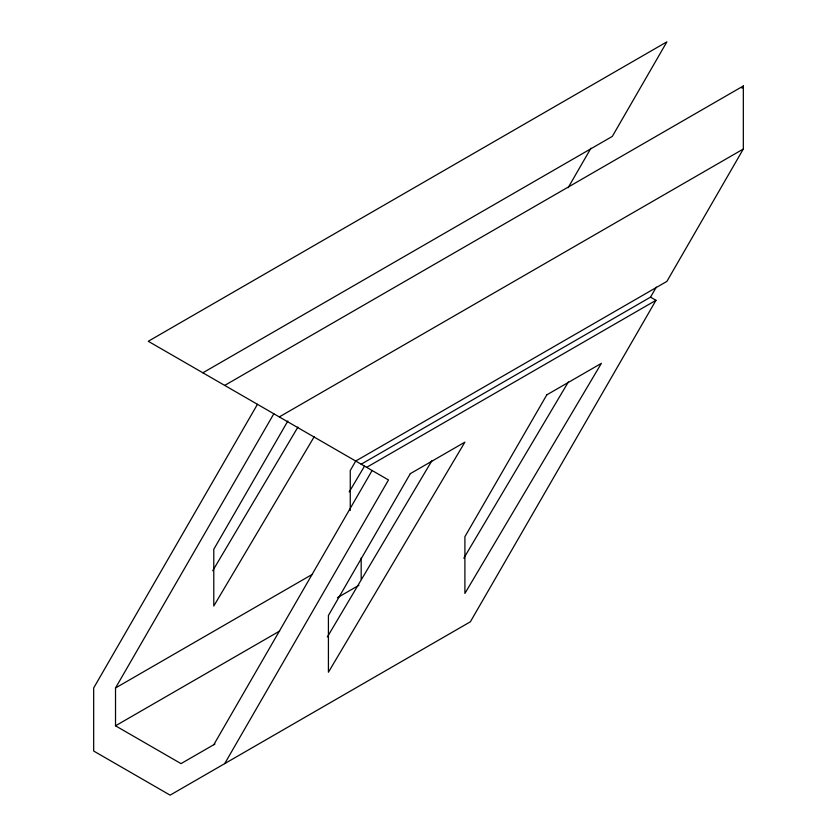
<?xml version="1.0" encoding="UTF-8"?>
<svg xmlns="http://www.w3.org/2000/svg" width="837" height="837" viewBox="0 0 837 837"><rect width="100%" height="100%" fill="white"/><g stroke="black" fill="none" stroke-linecap="round" stroke-linejoin="round"><path stroke-width="1.26" d="M257.451 404.313L93.671 687.983L93.671 751.019L170.11 795.15L470.363 621.797L655.978 300.305L650.516 297.156L361.176 464.2M214.983 744.02L181.022 763.626L115.516 725.805L115.516 687.983L273.835 413.771M287.865 420.98L213.78 549.302L213.78 606.04L314.304 436.558M356.112 460.371L350.264 470.509L350.264 510.476M213.78 744.721L372.099 470.509M224.693 763.626L388.473 479.957L148.264 341.276L666.89 41.85L612.307 136.41L202.857 372.8M568.093 187.76L590.943 148.191M742.021 88.23L743.329 85.981L224.693 385.407M650.516 297.156L656.302 287.143M743.329 85.981L743.329 149.017L666.89 281.389L355.715 461.051M212.713 570.771L297.93 427.1M349.196 491.968L364.503 466.157M327.361 636.957L431.882 460.748M463.834 558.164L568.365 381.944M279.286 416.92L743.329 149.017M366.637 467.349L655.978 300.305M115.516 687.983L312.494 574.255M115.516 725.805L279.663 631.035M337.405 597.702L358.916 585.283M361.176 557.976L361.176 579.246M410.308 473.658L328.418 615.488L328.418 672.226L464.901 442.135L410.308 473.658M546.791 394.865L464.901 536.695L464.901 593.433L601.384 363.342L546.791 394.865"/></g></svg>
